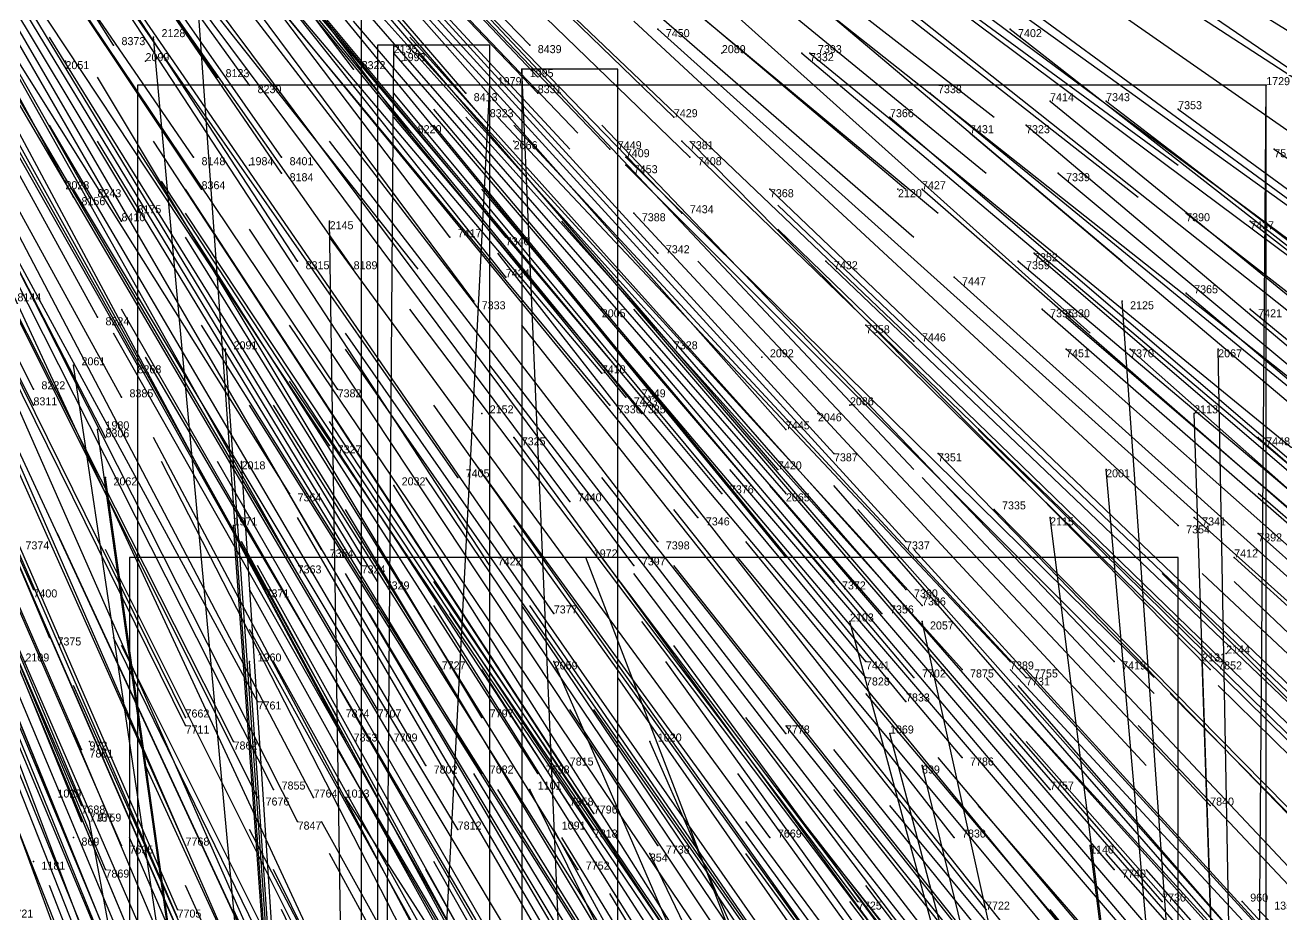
# Model space of a CAD drawing. Extents: x -0.5 to 0.59, y -0.5 to 0.59.
# Drawn here: x 0.103 to 0.26, y -0.2787 to -0.1675 of the extents above; entities that cross this region are included whole.
import ezdxf

# ---------------------------------------------------------------- set-up
doc = ezdxf.new("R2010")
doc.units = 0
for name, color, linetype in [('Clients', 3, 'CONTINUOUS'), ('Facilities', 3, 'CONTINUOUS'), ('Facilities_lines', 3, 'CONTINUOUS'), ('Min_max_boxes', 1, 'CONTINUOUS'), ('Normals', 1, 'CONTINUOUS'), ('Source_points', 5, 'CONTINUOUS'), ('Text', 3, 'CONTINUOUS')]:
    doc.layers.add(name, color=color, linetype=linetype)

msp = doc.modelspace()

# ---------------------------------------------------------------- linework, layer by layer
at = {"layer": 'Clients', "color": 5}
for p in [(0.119, -0.169, -1.25), (0.149, -0.17, -1.25), (0.165, -0.173, -1.25), (0.161, -0.175, -1.25), (0.258, -0.175, -1.25), (0.141, -0.192, -1.25), (0.24, -0.202, -1.25), (0.128, -0.208, -1.25), (0.252, -0.208, -1.25), (0.109, -0.21, -1.25), (0.249, -0.216, -1.25), (0.112, -0.218, -1.25), (0.13, -0.222, -1.25), (0.113, -0.224, -1.25), (0.238, -0.223, -1.25), (0.231, -0.229, -1.25), (0.129, -0.23, -1.25), (0.173, -0.234, -1.25), (0.206, -0.242, -1.25), (0.215, -0.242, -1.25), (0.131, -0.247, -1.25), (0.169, -0.247, -1.25), (0.25, -0.247, -1.25), (0.181, -0.257, -1.25), (0.211, -0.256, -1.25), (0.215, -0.26, -1.25), (0.166, -0.263, -1.25), (0.143, -0.264, -1.25), (0.111, -0.267, -1.25), (0.169, -0.268, -1.25), (0.236, -0.27, -1.25), (0.181, -0.271, -1.25), (0.258, -0.277, -1.25)]:
    msp.add_point(p, dxfattribs=at)
at = {"layer": 'Facilities', "color": 3}
for p in [(0.182, -0.168, -0.62), (0.226, -0.168, -0.705), (0.114, -0.17, -0.512), (0.166, -0.17, -0.595), (0.19, -0.171, -1.25), (0.2, -0.171, -0.658), (0.201, -0.171, -0.659), (0.108, -0.172, -1.25), (0.118, -0.172, -1.25), (0.15, -0.172, -1.25), (0.127, -0.174, -0.538), (0.144, -0.173, -0.563), (0.131, -0.175, -0.548), (0.158, -0.176, -0.592), (0.167, -0.176, -0.606), (0.216, -0.176, -0.696), (0.231, -0.177, -0.726), (0.238, -0.177, -0.741), (0.247, -0.178, -0.76), (0.16, -0.179, -0.6), (0.184, -0.179, -0.642), (0.211, -0.179, -0.691), (0.228, -0.18, -0.726), (0.151, -0.181, -0.59), (0.164, -0.182, -1.25), (0.185, -0.182, -0.65), (0.221, -0.181, -0.713), (0.176, -0.183, -0.635), (0.259, -0.183, -0.793), (0.124, -0.184, -0.555), (0.131, -0.185, -1.25), (0.135, -0.184, -0.571), (0.178, -0.184, -0.639), (0.178, -0.185, -0.642), (0.186, -0.184, -0.656), (0.135, -0.186, -0.576), (0.232, -0.186, -0.744), (0.108, -0.187, -1.25), (0.125, -0.188, -0.563), (0.196, -0.188, -0.679), (0.212, -0.188, -1.25), (0.215, -0.188, -0.714), (0.109, -0.189, -0.546), (0.111, -0.189, -0.547), (0.117, -0.191, -0.559), (0.179, -0.191, -0.655), (0.185, -0.191, -0.664), (0.248, -0.191, -0.782), (0.115, -0.192, -0.558), (0.256, -0.192, -0.8), (0.156, -0.194, -0.623), (0.163, -0.194, -0.633), (0.182, -0.196, -0.669), (0.229, -0.196, -0.753), (0.137, -0.197, -0.601), (0.203, -0.197, -0.708), (0.227, -0.197, -0.752), (0.144, -0.198, -0.611), (0.163, -0.199, -0.642), (0.219, -0.199, -0.74), (0.159, -0.202, -0.643), (0.248, -0.201, -0.798), (0.112, -0.204, -0.582), (0.175, -0.203, -1.25), (0.23, -0.203, -0.768), (0.233, -0.204, -0.773), (0.256, -0.203, -0.818), (0.208, -0.205, -0.73), (0.184, -0.207, -0.693), (0.214, -0.207, -0.744), (0.233, -0.208, -0.781), (0.241, -0.208, -0.796), (0.117, -0.21, -0.601), (0.195, -0.209, -1.25), (0.175, -0.211, -0.684), (0.104, -0.213, -0.593), (0.142, -0.213, -0.641), (0.104, -0.215, -0.597), (0.115, -0.214, -0.607), (0.176, -0.215, -0.696), (0.178, -0.214, -0.696), (0.18, -0.214, -0.699), (0.206, -0.215, -1.25), (0.16, -0.216, -1.25), (0.18, -0.216, -0.702), (0.202, -0.216, -1.25), (0.198, -0.218, -0.735), (0.113, -0.219, -0.615), (0.164, -0.219, -0.684), (0.257, -0.219, -0.844), (0.141, -0.22, -0.654), (0.204, -0.221, -0.751), (0.217, -0.221, -0.774), (0.157, -0.224, -0.684), (0.197, -0.223, -0.743), (0.136, -0.226, -0.66), (0.149, -0.225, -1.25), (0.19, -0.226, -0.738), (0.198, -0.226, -1.25), (0.171, -0.227, -0.711), (0.187, -0.229, -0.739), (0.224, -0.228, -0.799), (0.249, -0.229, -0.847), (0.247, -0.23, -0.844), (0.182, -0.232, -0.738), (0.213, -0.232, -0.787), (0.257, -0.231, -0.863), (0.14, -0.233, -0.68), (0.145, -0.235, -0.691), (0.161, -0.235, -0.712), (0.179, -0.235, -0.738), (0.254, -0.234, -0.862), (0.137, -0.236, -0.682), (0.147, -0.237, -0.698), (0.204, -0.237, -0.783), (0.104, -0.238, -0.65), (0.133, -0.238, -0.682), (0.213, -0.238, -0.799), (0.215, -0.24, -0.805), (0.169, -0.241, -0.735), (0.21, -0.241, -0.799), (0.106, -0.244, -0.666), (0.253, -0.246, -1.25), (0.103, -0.247, -1.25), (0.155, -0.248, -0.731), (0.208, -0.247, -0.807), (0.22, -0.248, -0.83), (0.226, -0.247, -0.837), (0.228, -0.248, -0.843), (0.239, -0.247, -0.86), (0.251, -0.248, -0.883), (0.208, -0.249, -0.812), (0.214, -0.249, -0.821), (0.228, -0.249, -0.844), (0.132, -0.252, -0.712), (0.213, -0.252, -0.824), (0.123, -0.254, -0.705), (0.142, -0.254, -0.727), (0.147, -0.253, -0.732), (0.16, -0.254, -0.75), (0.123, -0.255, -0.708), (0.111, -0.257, -1.25), (0.129, -0.257, -0.719), (0.143, -0.257, -0.735), (0.149, -0.257, -0.742), (0.198, -0.256, -0.808), (0.11, -0.258, -0.702), (0.22, -0.259, -0.85), (0.153, -0.26, -0.755), (0.17, -0.26, -0.776), (0.16, -0.261, -0.765), (0.167, -0.261, -0.774), (0.134, -0.263, -0.737), (0.231, -0.263, -0.874), (0.106, -0.264, -1.25), (0.11, -0.265, -0.717), (0.132, -0.264, -0.739), (0.139, -0.264, -0.745), (0.171, -0.265, -0.787), (0.251, -0.265, -0.911), (0.174, -0.266, -0.794), (0.11, -0.267, -0.722), (0.111, -0.267, -0.722), (0.137, -0.267, -0.75), (0.157, -0.268, -0.775), (0.174, -0.268, -0.799), (0.109, -0.269, -1.25), (0.115, -0.27, -0.734), (0.123, -0.27, -0.741), (0.182, -0.27, -0.815), (0.196, -0.269, -0.832), (0.219, -0.269, -0.867), (0.104, -0.272, -1.25), (0.113, -0.273, -0.739), (0.172, -0.273, -0.806), (0.239, -0.273, -0.908), (0.207, -0.277, -0.865), (0.245, -0.277, -0.923), (0.255, -0.277, -0.942), (0.122, -0.278, -0.759), (0.223, -0.278, -0.889)]:
    msp.add_point(p, dxfattribs=at)
at = {"layer": 'Facilities_lines', "color": 3}
for p, q in [((0.145, -0.452, -1.25), (0.122, -0.129, -1.25)), ((0.145, -0.452, -1.25), (0.145, -0.146, -1.25)), ((0.145, -0.452, -1.25), (0.119, -0.169, -1.25)), ((0.147, -0.449, -1.25), (0.149, -0.17, -1.25)), ((0.177, -0.452, -1.25), (0.165, -0.173, -1.25)), ((0.147, -0.449, -1.25), (0.161, -0.175, -1.25)), ((0.256, -0.427, -1.25), (0.258, -0.175, -1.25)), ((0.145, -0.452, -1.25), (0.141, -0.192, -1.25)), ((0.256, -0.427, -1.25), (0.24, -0.202, -1.25)), ((0.145, -0.452, -1.25), (0.128, -0.208, -1.25)), ((0.256, -0.427, -1.25), (0.252, -0.208, -1.25)), ((0.145, -0.452, -1.25), (0.109, -0.21, -1.25)), ((0.256, -0.427, -1.25), (0.249, -0.216, -1.25)), ((0.145, -0.452, -1.25), (0.112, -0.218, -1.25)), ((0.145, -0.452, -1.25), (0.13, -0.222, -1.25)), ((0.145, -0.452, -1.25), (0.113, -0.224, -1.25)), ((0.256, -0.427, -1.25), (0.238, -0.223, -1.25)), ((0.256, -0.427, -1.25), (0.231, -0.229, -1.25)), ((0.145, -0.452, -1.25), (0.129, -0.23, -1.25)), ((0.247, -0.426, -1.25), (0.173, -0.234, -1.25)), ((0.256, -0.427, -1.25), (0.206, -0.242, -1.25)), ((0.256, -0.427, -1.25), (0.215, -0.242, -1.25)), ((0.145, -0.452, -1.25), (0.131, -0.247, -1.25)), ((0.247, -0.426, -1.25), (0.169, -0.247, -1.25)), ((0.256, -0.427, -1.25), (0.25, -0.247, -1.25)), ((0.256, -0.427, -1.25), (0.181, -0.257, -1.25)), ((0.256, -0.427, -1.25), (0.211, -0.256, -1.25)), ((0.256, -0.427, -1.25), (0.215, -0.26, -1.25)), ((0.247, -0.426, -1.25), (0.166, -0.263, -1.25)), ((0.247, -0.426, -1.25), (0.143, -0.264, -1.25)), ((0.145, -0.452, -1.25), (0.111, -0.267, -1.25)), ((0.256, -0.427, -1.25), (0.169, -0.268, -1.25)), ((0.256, -0.427, -1.25), (0.236, -0.27, -1.25)), ((0.256, -0.427, -1.25), (0.181, -0.271, -1.25)), ((0.256, -0.427, -1.25), (0.258, -0.277, -1.25))]:
    msp.add_line(p, q, dxfattribs=at)
at = {"layer": 'Min_max_boxes', "color": 1}
for p, q in [((0.145, -0.452, -1.25), (0.145, -0.129, -1.25)), ((0.145, -0.452, -1.083), (0.145, -0.129, -1.083)), ((0.161, -0.17, -1.25), (0.147, -0.17, -1.25)), ((0.147, -0.17, -1.25), (0.147, -0.449, -1.25)), ((0.161, -0.17, -1.25), (0.147, -0.17, -1.25)), ((0.147, -0.17, -1.25), (0.147, -0.449, -1.25)), ((0.147, -0.17, -1.25), (0.147, -0.17, -1.25)), ((0.161, -0.449, -1.25), (0.161, -0.17, -1.25)), ((0.161, -0.449, -1.25), (0.161, -0.17, -1.25)), ((0.161, -0.17, -1.25), (0.161, -0.17, -1.25)), ((0.177, -0.173, -1.25), (0.165, -0.173, -1.25)), ((0.165, -0.173, -1.25), (0.165, -0.452, -1.25)), ((0.177, -0.173, -1.25), (0.165, -0.173, -1.25)), ((0.165, -0.173, -1.25), (0.165, -0.452, -1.25)), ((0.165, -0.173, -1.25), (0.165, -0.173, -1.25)), ((0.177, -0.452, -1.25), (0.177, -0.173, -1.25)), ((0.177, -0.452, -1.25), (0.177, -0.173, -1.25)), ((0.177, -0.173, -1.25), (0.177, -0.173, -1.25)), ((0.258, -0.175, -1.25), (0.117, -0.175, -1.25)), ((0.117, -0.175, -1.25), (0.117, -0.431, -1.25)), ((0.258, -0.175, -1.146), (0.117, -0.175, -1.146)), ((0.117, -0.175, -1.146), (0.117, -0.431, -1.146)), ((0.117, -0.175, -1.25), (0.117, -0.175, -1.146)), ((0.258, -0.431, -1.25), (0.258, -0.175, -1.25)), ((0.258, -0.431, -1.146), (0.258, -0.175, -1.146)), ((0.258, -0.175, -1.25), (0.258, -0.175, -1.146)), ((0.247, -0.234, -1.25), (0.116, -0.234, -1.25)), ((0.116, -0.234, -1.25), (0.116, -0.426, -1.25)), ((0.247, -0.234, -1.25), (0.116, -0.234, -1.25)), ((0.116, -0.234, -1.25), (0.116, -0.426, -1.25)), ((0.116, -0.234, -1.25), (0.116, -0.234, -1.25)), ((0.247, -0.426, -1.25), (0.247, -0.234, -1.25)), ((0.247, -0.426, -1.25), (0.247, -0.234, -1.25)), ((0.247, -0.234, -1.25), (0.247, -0.234, -1.25))]:
    msp.add_line(p, q, dxfattribs=at)
at = {"layer": 'Normals', "color": 1}
for p, q in [((0.114, -0.17, -0.512), (0.065, -0.092, -0.551)), ((0.127, -0.174, -0.538), (0.073, -0.098, -0.576)), ((0.131, -0.175, -0.548), (0.077, -0.1, -0.585)), ((0.144, -0.173, -0.563), (0.088, -0.099, -0.599)), ((0.166, -0.17, -0.595), (0.102, -0.104, -0.633)), ((0.158, -0.176, -0.592), (0.098, -0.106, -0.63)), ((0.103, -0.106, -0.371), (0.167, -0.174, -0.334)), ((0.109, -0.189, -0.546), (0.065, -0.108, -0.584)), ((0.111, -0.189, -0.547), (0.065, -0.108, -0.585)), ((0.124, -0.184, -0.555), (0.072, -0.108, -0.593)), ((0.135, -0.184, -0.571), (0.082, -0.108, -0.608)), ((0.151, -0.181, -0.59), (0.095, -0.107, -0.627)), ((0.16, -0.179, -0.6), (0.1, -0.109, -0.638)), ((0.167, -0.176, -0.606), (0.103, -0.109, -0.644)), ((0.115, -0.192, -0.558), (0.068, -0.111, -0.596)), ((0.117, -0.191, -0.559), (0.069, -0.111, -0.596)), ((0.125, -0.188, -0.563), (0.073, -0.11, -0.6)), ((0.135, -0.186, -0.576), (0.083, -0.11, -0.613)), ((0.108, -0.114, -0.392), (0.172, -0.181, -0.354)), ((0.184, -0.179, -0.642), (0.117, -0.114, -0.678)), ((0.108, -0.115, -0.395), (0.171, -0.183, -0.357)), ((0.176, -0.183, -0.635), (0.112, -0.116, -0.673)), ((0.137, -0.197, -0.601), (0.086, -0.119, -0.637)), ((0.156, -0.194, -0.623), (0.1, -0.12, -0.66)), ((0.186, -0.184, -0.656), (0.12, -0.12, -0.693)), ((0.112, -0.204, -0.582), (0.067, -0.122, -0.618)), ((0.144, -0.198, -0.611), (0.09, -0.121, -0.647)), ((0.151, -0.122, -0.485), (0.224, -0.179, -0.448)), ((0.163, -0.194, -0.633), (0.104, -0.123, -0.671)), ((0.185, -0.191, -0.664), (0.12, -0.124, -0.701)), ((0.095, -0.126, -0.393), (0.152, -0.198, -0.355)), ((0.163, -0.199, -0.642), (0.105, -0.126, -0.68)), ((0.182, -0.196, -0.669), (0.119, -0.127, -0.705)), ((0.151, -0.127, -0.494), (0.223, -0.186, -0.457)), ((0.159, -0.202, -0.643), (0.104, -0.128, -0.682)), ((0.142, -0.128, -0.479), (0.213, -0.188, -0.442)), ((0.104, -0.213, -0.593), (0.062, -0.13, -0.629)), ((0.117, -0.21, -0.601), (0.071, -0.129, -0.638)), ((0.172, -0.13, -0.538), (0.247, -0.185, -0.501)), ((0.168, -0.131, -0.533), (0.242, -0.189, -0.497)), ((0.104, -0.215, -0.597), (0.062, -0.132, -0.633)), ((0.115, -0.214, -0.607), (0.07, -0.132, -0.643)), ((0.144, -0.133, -0.491), (0.214, -0.194, -0.453)), ((0.146, -0.132, -0.492), (0.217, -0.191, -0.454)), ((0.113, -0.219, -0.615), (0.07, -0.136, -0.651)), ((0.142, -0.213, -0.641), (0.091, -0.137, -0.679)), ((0.184, -0.207, -0.693), (0.122, -0.138, -0.73)), ((0.169, -0.137, -0.543), (0.24, -0.197, -0.507)), ((0.175, -0.211, -0.684), (0.115, -0.14, -0.721)), ((0.178, -0.214, -0.696), (0.119, -0.142, -0.733)), ((0.141, -0.22, -0.654), (0.09, -0.143, -0.692)), ((0.176, -0.215, -0.696), (0.117, -0.144, -0.733)), ((0.18, -0.214, -0.699), (0.12, -0.143, -0.736)), ((0.18, -0.216, -0.702), (0.121, -0.144, -0.739)), ((0.214, -0.207, -0.744), (0.147, -0.143, -0.782)), ((0.167, -0.144, -0.551), (0.236, -0.206, -0.514)), ((0.192, -0.145, -0.602), (0.267, -0.201, -0.565)), ((0.211, -0.146, -0.642), (0.287, -0.199, -0.604)), ((0.19, -0.147, -0.602), (0.263, -0.205, -0.563)), ((0.223, -0.147, -0.667), (0.299, -0.199, -0.628)), ((0.136, -0.226, -0.66), (0.087, -0.148, -0.698)), ((0.157, -0.224, -0.684), (0.104, -0.148, -0.722)), ((0.198, -0.218, -0.735), (0.136, -0.148, -0.772)), ((0.171, -0.227, -0.711), (0.115, -0.152, -0.747)), ((0.197, -0.223, -0.743), (0.136, -0.152, -0.78)), ((0.204, -0.221, -0.751), (0.141, -0.152, -0.788)), ((0.233, -0.151, -0.695), (0.312, -0.2, -0.657)), ((0.104, -0.238, -0.65), (0.066, -0.153, -0.687)), ((0.229, -0.153, -0.688), (0.306, -0.203, -0.649)), ((0.14, -0.233, -0.68), (0.094, -0.154, -0.72)), ((0.19, -0.226, -0.738), (0.13, -0.154, -0.774)), ((0.15, -0.155, -0.541), (0.214, -0.223, -0.504)), ((0.212, -0.155, -0.657), (0.287, -0.209, -0.618)), ((0.137, -0.236, -0.682), (0.092, -0.156, -0.721)), ((0.145, -0.235, -0.691), (0.097, -0.156, -0.729)), ((0.137, -0.156, -0.518), (0.198, -0.226, -0.482)), ((0.133, -0.238, -0.682), (0.088, -0.158, -0.72)), ((0.147, -0.237, -0.698), (0.099, -0.158, -0.736)), ((0.161, -0.235, -0.712), (0.11, -0.157, -0.748)), ((0.182, -0.232, -0.738), (0.125, -0.158, -0.774)), ((0.187, -0.229, -0.739), (0.128, -0.157, -0.775)), ((0.192, -0.157, -0.62), (0.264, -0.214, -0.582)), ((0.106, -0.244, -0.666), (0.07, -0.159, -0.704)), ((0.179, -0.235, -0.738), (0.123, -0.16, -0.775)), ((0.216, -0.161, -0.673), (0.29, -0.216, -0.635)), ((0.139, -0.162, -0.533), (0.198, -0.234, -0.496)), ((0.213, -0.232, -0.787), (0.15, -0.163, -0.825)), ((0.225, -0.163, -0.696), (0.3, -0.218, -0.658)), ((0.169, -0.241, -0.735), (0.116, -0.164, -0.772)), ((0.204, -0.237, -0.783), (0.144, -0.167, -0.82)), ((0.247, -0.23, -0.844), (0.179, -0.167, -0.882)), ((0.155, -0.248, -0.731), (0.106, -0.169, -0.768)), ((0.119, -0.169, -1.25), (0.119, -0.169, -1.15)), ((0.213, -0.238, -0.799), (0.151, -0.169, -0.837)), ((0.182, -0.168, -0.62), (0.251, -0.23, -0.582)), ((0.226, -0.168, -0.705), (0.299, -0.225, -0.667)), ((0.123, -0.254, -0.705), (0.082, -0.171, -0.743)), ((0.132, -0.252, -0.712), (0.088, -0.171, -0.749)), ((0.149, -0.17, -1.25), (0.149, -0.17, -1.15)), ((0.21, -0.241, -0.799), (0.149, -0.171, -0.836)), ((0.215, -0.24, -0.805), (0.152, -0.171, -0.842)), ((0.19, -0.171, -1.25), (0.19, -0.171, -1.15)), ((0.2, -0.171, -0.658), (0.271, -0.231, -0.621)), ((0.201, -0.171, -0.659), (0.273, -0.23, -0.622)), ((0.123, -0.255, -0.708), (0.082, -0.172, -0.746)), ((0.108, -0.172, -1.25), (0.108, -0.172, -1.15)), ((0.118, -0.172, -1.25), (0.118, -0.172, -1.15)), ((0.15, -0.172, -1.25), (0.15, -0.172, -1.15)), ((0.11, -0.258, -0.702), (0.073, -0.173, -0.74)), ((0.129, -0.257, -0.719), (0.087, -0.174, -0.757)), ((0.142, -0.254, -0.727), (0.097, -0.173, -0.764)), ((0.147, -0.253, -0.732), (0.1, -0.173, -0.768)), ((0.16, -0.254, -0.75), (0.112, -0.174, -0.788)), ((0.165, -0.173, -1.25), (0.165, -0.173, -1.15)), ((0.143, -0.257, -0.735), (0.099, -0.175, -0.772)), ((0.161, -0.175, -1.25), (0.161, -0.175, -1.15)), ((0.258, -0.175, -1.25), (0.258, -0.175, -1.15)), ((0.149, -0.257, -0.742), (0.102, -0.177, -0.78)), ((0.208, -0.247, -0.807), (0.149, -0.176, -0.845)), ((0.216, -0.176, -0.696), (0.288, -0.235, -0.659)), ((0.231, -0.177, -0.726), (0.302, -0.235, -0.689)), ((0.238, -0.177, -0.741), (0.311, -0.233, -0.704)), ((0.214, -0.249, -0.821), (0.154, -0.178, -0.858)), ((0.247, -0.178, -0.76), (0.322, -0.233, -0.723)), ((0.11, -0.265, -0.717), (0.073, -0.18, -0.755)), ((0.134, -0.263, -0.737), (0.092, -0.18, -0.774)), ((0.153, -0.26, -0.755), (0.106, -0.18, -0.792)), ((0.208, -0.249, -0.812), (0.149, -0.179, -0.85)), ((0.213, -0.252, -0.824), (0.154, -0.18, -0.861)), ((0.22, -0.248, -0.83), (0.158, -0.179, -0.867)), ((0.226, -0.247, -0.837), (0.162, -0.179, -0.873)), ((0.228, -0.249, -0.844), (0.164, -0.18, -0.88)), ((0.239, -0.247, -0.86), (0.175, -0.18, -0.897)), ((0.211, -0.179, -0.691), (0.281, -0.239, -0.654)), ((0.228, -0.18, -0.726), (0.299, -0.24, -0.688)), ((0.11, -0.267, -0.722), (0.075, -0.181, -0.76)), ((0.111, -0.267, -0.722), (0.075, -0.181, -0.76)), ((0.132, -0.264, -0.739), (0.091, -0.182, -0.776)), ((0.139, -0.264, -0.745), (0.096, -0.182, -0.782)), ((0.16, -0.261, -0.765), (0.112, -0.182, -0.802)), ((0.17, -0.26, -0.776), (0.119, -0.182, -0.813)), ((0.198, -0.256, -0.808), (0.141, -0.182, -0.846)), ((0.164, -0.182, -1.25), (0.164, -0.182, -1.15)), ((0.185, -0.182, -0.65), (0.252, -0.247, -0.613)), ((0.251, -0.248, -0.883), (0.186, -0.182, -0.92)), ((0.221, -0.181, -0.713), (0.292, -0.241, -0.676)), ((0.167, -0.261, -0.774), (0.117, -0.183, -0.811)), ((0.259, -0.183, -0.793), (0.335, -0.236, -0.755)), ((0.115, -0.27, -0.734), (0.078, -0.185, -0.771)), ((0.123, -0.27, -0.741), (0.085, -0.185, -0.778)), ((0.137, -0.267, -0.75), (0.095, -0.184, -0.787)), ((0.131, -0.185, -1.25), (0.131, -0.185, -1.15)), ((0.178, -0.184, -0.639), (0.244, -0.249, -0.603)), ((0.178, -0.185, -0.642), (0.244, -0.251, -0.606)), ((0.232, -0.186, -0.744), (0.304, -0.246, -0.707)), ((0.113, -0.273, -0.739), (0.077, -0.187, -0.776)), ((0.108, -0.187, -1.25), (0.108, -0.187, -1.15)), ((0.157, -0.268, -0.775), (0.109, -0.188, -0.812)), ((0.171, -0.265, -0.787), (0.12, -0.187, -0.824)), ((0.174, -0.266, -0.794), (0.123, -0.188, -0.83)), ((0.22, -0.259, -0.85), (0.16, -0.188, -0.887)), ((0.196, -0.188, -0.679), (0.263, -0.252, -0.642)), ((0.212, -0.188, -1.25), (0.212, -0.188, -1.15)), ((0.215, -0.188, -0.714), (0.285, -0.249, -0.677)), ((0.174, -0.268, -0.799), (0.123, -0.191, -0.837)), ((0.179, -0.191, -0.655), (0.243, -0.26, -0.619)), ((0.264, -0.254, -0.916), (0.197, -0.19, -0.953)), ((0.248, -0.191, -0.782), (0.321, -0.248, -0.745)), ((0.122, -0.278, -0.759), (0.085, -0.193, -0.796)), ((0.182, -0.27, -0.815), (0.131, -0.193, -0.852)), ((0.141, -0.192, -1.25), (0.141, -0.192, -1.15)), ((0.231, -0.263, -0.874), (0.17, -0.192, -0.911)), ((0.264, -0.258, -0.923), (0.197, -0.193, -0.96)), ((0.256, -0.192, -0.8), (0.329, -0.249, -0.762)), ((0.122, -0.279, -0.762), (0.085, -0.194, -0.799)), ((0.172, -0.273, -0.806), (0.123, -0.194, -0.844)), ((0.196, -0.269, -0.832), (0.141, -0.194, -0.869)), ((0.112, -0.281, -0.756), (0.076, -0.195, -0.793)), ((0.219, -0.269, -0.867), (0.162, -0.196, -0.904)), ((0.229, -0.196, -0.753), (0.299, -0.256, -0.716)), ((0.108, -0.283, -0.758), (0.074, -0.197, -0.795)), ((0.251, -0.265, -0.911), (0.187, -0.197, -0.949)), ((0.203, -0.197, -0.708), (0.27, -0.261, -0.671)), ((0.227, -0.197, -0.752), (0.298, -0.257, -0.715)), ((0.112, -0.285, -0.765), (0.077, -0.199, -0.802)), ((0.139, -0.282, -0.786), (0.1, -0.198, -0.823)), ((0.219, -0.199, -0.74), (0.288, -0.261, -0.702)), ((0.24, -0.202, -1.25), (0.24, -0.202, -1.15)), ((0.248, -0.201, -0.798), (0.319, -0.261, -0.761)), ((0.161, -0.283, -0.814), (0.115, -0.203, -0.852)), ((0.207, -0.277, -0.865), (0.151, -0.203, -0.901)), ((0.175, -0.203, -1.25), (0.175, -0.203, -1.15)), ((0.239, -0.273, -0.908), (0.179, -0.203, -0.945)), ((0.23, -0.203, -0.768), (0.3, -0.264, -0.731)), ((0.233, -0.204, -0.773), (0.303, -0.264, -0.736)), ((0.256, -0.203, -0.818), (0.328, -0.262, -0.78)), ((0.174, -0.283, -0.83), (0.125, -0.205, -0.868)), ((0.188, -0.282, -0.847), (0.136, -0.205, -0.885)), ((0.223, -0.278, -0.889), (0.165, -0.205, -0.926)), ((0.208, -0.205, -0.73), (0.274, -0.27, -0.692)), ((0.127, -0.292, -0.797), (0.09, -0.207, -0.833)), ((0.135, -0.29, -0.801), (0.098, -0.206, -0.838)), ((0.16, -0.287, -0.821), (0.114, -0.206, -0.859)), ((0.196, -0.282, -0.859), (0.143, -0.206, -0.897)), ((0.245, -0.277, -0.923), (0.184, -0.207, -0.961)), ((0.112, -0.295, -0.789), (0.08, -0.208, -0.826)), ((0.133, -0.293, -0.805), (0.096, -0.208, -0.842)), ((0.128, -0.208, -1.25), (0.128, -0.208, -1.15)), ((0.196, -0.284, -0.862), (0.143, -0.208, -0.9)), ((0.233, -0.208, -0.781), (0.303, -0.27, -0.744)), ((0.241, -0.208, -0.796), (0.311, -0.27, -0.76)), ((0.252, -0.208, -1.25), (0.252, -0.208, -1.15)), ((0.109, -0.21, -1.25), (0.109, -0.21, -1.15)), ((0.165, -0.289, -0.831), (0.118, -0.209, -0.869)), ((0.218, -0.284, -0.895), (0.161, -0.21, -0.931)), ((0.241, -0.28, -0.924), (0.181, -0.209, -0.961)), ((0.195, -0.209, -1.25), (0.195, -0.209, -1.15)), ((0.188, -0.289, -0.862), (0.136, -0.212, -0.9)), ((0.124, -0.3, -0.811), (0.088, -0.214, -0.848)), ((0.18, -0.293, -0.86), (0.131, -0.215, -0.897)), ((0.183, -0.293, -0.864), (0.134, -0.215, -0.902)), ((0.183, -0.293, -0.865), (0.134, -0.215, -0.903)), ((0.208, -0.291, -0.894), (0.154, -0.215, -0.932)), ((0.206, -0.215, -1.25), (0.206, -0.215, -1.15)), ((0.139, -0.3, -0.827), (0.1, -0.216, -0.864)), ((0.16, -0.216, -1.25), (0.16, -0.216, -1.15)), ((0.202, -0.216, -1.25), (0.202, -0.216, -1.15)), ((0.249, -0.216, -1.25), (0.249, -0.216, -1.15)), ((0.119, -0.304, -0.817), (0.086, -0.217, -0.853)), ((0.122, -0.303, -0.816), (0.087, -0.217, -0.853)), ((0.112, -0.218, -1.25), (0.112, -0.218, -1.15)), ((0.192, -0.294, -0.879), (0.141, -0.217, -0.917)), ((0.288, -0.283, -1.01), (0.222, -0.218, -1.048)), ((0.162, -0.3, -0.854), (0.119, -0.219, -0.891)), ((0.164, -0.219, -0.684), (0.219, -0.294, -0.647)), ((0.257, -0.219, -0.844), (0.327, -0.28, -0.807)), ((0.18, -0.301, -0.876), (0.133, -0.221, -0.914)), ((0.217, -0.221, -0.774), (0.282, -0.288, -0.737)), ((0.162, -0.304, -0.862), (0.12, -0.222, -0.9)), ((0.173, -0.302, -0.871), (0.127, -0.222, -0.908)), ((0.13, -0.222, -1.25), (0.13, -0.222, -1.15)), ((0.213, -0.296, -0.913), (0.159, -0.222, -0.951)), ((0.134, -0.308, -0.84), (0.097, -0.223, -0.878)), ((0.113, -0.224, -1.25), (0.113, -0.224, -1.15)), ((0.205, -0.301, -0.911), (0.153, -0.224, -0.948)), ((0.232, -0.296, -0.94), (0.175, -0.224, -0.978)), ((0.251, -0.293, -0.965), (0.191, -0.223, -1.003)), ((0.278, -0.291, -1.008), (0.215, -0.224, -1.045)), ((0.238, -0.223, -1.25), (0.238, -0.223, -1.15)), ((0.149, -0.225, -1.25), (0.149, -0.225, -1.15)), ((0.199, -0.304, -0.907), (0.149, -0.225, -0.944)), ((0.256, -0.295, -0.977), (0.196, -0.225, -1.014)), ((0.198, -0.226, -1.25), (0.198, -0.226, -1.15)), ((0.265, -0.295, -0.991), (0.204, -0.225, -1.029)), ((0.327, -0.287, -1.087), (0.257, -0.226, -1.125)), ((0.172, -0.31, -0.886), (0.128, -0.229, -0.924)), ((0.184, -0.31, -0.9), (0.137, -0.229, -0.937)), ((0.191, -0.308, -0.905), (0.143, -0.228, -0.942)), ((0.242, -0.301, -0.965), (0.184, -0.228, -1.002)), ((0.269, -0.298, -1.003), (0.207, -0.228, -1.04)), ((0.224, -0.228, -0.799), (0.289, -0.294, -0.762)), ((0.231, -0.229, -1.25), (0.231, -0.229, -1.15)), ((0.249, -0.229, -0.847), (0.318, -0.291, -0.809)), ((0.129, -0.23, -1.25), (0.129, -0.23, -1.15)), ((0.218, -0.305, -0.937), (0.164, -0.23, -0.975)), ((0.124, -0.318, -0.854), (0.09, -0.232, -0.891)), ((0.146, -0.315, -0.867), (0.107, -0.231, -0.905)), ((0.174, -0.313, -0.895), (0.13, -0.232, -0.933)), ((0.252, -0.304, -0.986), (0.193, -0.232, -1.024)), ((0.257, -0.231, -0.863), (0.326, -0.293, -0.825)), ((0.154, -0.315, -0.877), (0.113, -0.233, -0.915)), ((0.277, -0.302, -1.024), (0.214, -0.233, -1.061)), ((0.177, -0.316, -0.906), (0.132, -0.235, -0.943)), ((0.173, -0.234, -1.25), (0.173, -0.234, -1.15)), ((0.231, -0.308, -0.962), (0.175, -0.234, -0.999)), ((0.242, -0.308, -0.979), (0.184, -0.235, -1.016)), ((0.251, -0.305, -0.989), (0.192, -0.234, -1.026)), ((0.254, -0.234, -0.862), (0.322, -0.296, -0.824)), ((0.19, -0.316, -0.922), (0.143, -0.236, -0.96)), ((0.206, -0.314, -0.938), (0.154, -0.237, -0.976)), ((0.235, -0.31, -0.973), (0.179, -0.236, -1.01)), ((0.311, -0.302, -1.083), (0.245, -0.236, -1.12)), ((0.318, -0.3, -1.092), (0.25, -0.236, -1.129)), ((0.321, -0.301, -1.1), (0.254, -0.237, -1.137)), ((0.176, -0.319, -0.911), (0.131, -0.238, -0.948)), ((0.203, -0.318, -0.944), (0.154, -0.24, -0.981)), ((0.217, -0.317, -0.96), (0.165, -0.24, -0.997)), ((0.219, -0.317, -0.962), (0.166, -0.24, -0.999)), ((0.194, -0.321, -0.937), (0.146, -0.241, -0.975)), ((0.208, -0.317, -0.949), (0.156, -0.241, -0.986)), ((0.176, -0.324, -0.922), (0.131, -0.243, -0.959)), ((0.236, -0.316, -0.987), (0.18, -0.242, -1.023)), ((0.206, -0.242, -1.25), (0.206, -0.242, -1.15)), ((0.215, -0.242, -1.25), (0.215, -0.242, -1.15)), ((0.155, -0.328, -0.906), (0.114, -0.244, -0.943)), ((0.134, -0.331, -0.891), (0.098, -0.245, -0.929)), ((0.136, -0.332, -0.896), (0.1, -0.246, -0.934)), ((0.139, -0.33, -0.895), (0.102, -0.245, -0.933)), ((0.157, -0.329, -0.911), (0.115, -0.245, -0.947)), ((0.239, -0.32, -0.998), (0.184, -0.245, -1.035)), ((0.253, -0.246, -1.25), (0.253, -0.246, -1.15)), ((0.103, -0.247, -1.25), (0.103, -0.247, -1.15)), ((0.131, -0.247, -1.25), (0.131, -0.247, -1.15)), ((0.179, -0.328, -0.934), (0.134, -0.247, -0.971)), ((0.211, -0.327, -0.971), (0.16, -0.248, -1.008)), ((0.169, -0.247, -1.25), (0.169, -0.247, -1.15)), ((0.237, -0.322, -1), (0.183, -0.247, -1.037)), ((0.289, -0.316, -1.07), (0.226, -0.248, -1.107)), ((0.228, -0.248, -0.843), (0.291, -0.317, -0.808)), ((0.25, -0.247, -1.25), (0.25, -0.247, -1.15)), ((0.135, -0.335, -0.904), (0.1, -0.249, -0.941)), ((0.23, -0.325, -0.996), (0.177, -0.249, -1.033)), ((0.285, -0.318, -1.067), (0.223, -0.249, -1.104)), ((0.286, -0.318, -1.069), (0.223, -0.249, -1.106)), ((0.147, -0.335, -0.914), (0.109, -0.25, -0.951)), ((0.268, -0.322, -1.047), (0.208, -0.251, -1.084)), ((0.288, -0.32, -1.077), (0.227, -0.25, -1.113)), ((0.311, -0.317, -1.111), (0.246, -0.251, -1.147)), ((0.318, -0.315, -1.12), (0.252, -0.25, -1.157)), ((0.223, -0.331, -0.997), (0.171, -0.253, -1.034)), ((0.227, -0.329, -1), (0.174, -0.253, -1.037)), ((0.251, -0.328, -1.031), (0.193, -0.254, -1.068)), ((0.256, -0.327, -1.039), (0.198, -0.255, -1.076)), ((0.306, -0.323, -1.112), (0.242, -0.255, -1.149)), ((0.137, -0.342, -0.92), (0.102, -0.256, -0.957)), ((0.142, -0.343, -0.929), (0.106, -0.257, -0.965)), ((0.145, -0.341, -0.927), (0.109, -0.256, -0.964)), ((0.111, -0.257, -1.25), (0.111, -0.257, -1.15)), ((0.197, -0.337, -0.976), (0.149, -0.257, -1.013)), ((0.181, -0.257, -1.25), (0.181, -0.257, -1.15)), ((0.211, -0.256, -1.25), (0.211, -0.256, -1.15)), ((0.287, -0.326, -1.086), (0.226, -0.256, -1.122)), ((0.29, -0.327, -1.092), (0.228, -0.257, -1.129)), ((0.188, -0.338, -0.968), (0.142, -0.258, -1.005)), ((0.262, -0.33, -1.053), (0.204, -0.258, -1.091)), ((0.277, -0.33, -1.078), (0.217, -0.259, -1.115)), ((0.157, -0.345, -0.947), (0.118, -0.26, -0.984)), ((0.215, -0.26, -1.25), (0.215, -0.26, -1.15)), ((0.207, -0.34, -0.996), (0.159, -0.261, -1.034)), ((0.246, -0.336, -1.042), (0.192, -0.261, -1.079)), ((0.192, -0.343, -0.982), (0.145, -0.263, -1.02)), ((0.211, -0.342, -1.005), (0.162, -0.263, -1.042)), ((0.166, -0.263, -1.25), (0.166, -0.263, -1.15)), ((0.254, -0.336, -1.052), (0.197, -0.263, -1.09)), ((0.262, -0.336, -1.065), (0.204, -0.263, -1.103)), ((0.106, -0.264, -1.25), (0.106, -0.264, -1.15)), ((0.143, -0.264, -1.25), (0.143, -0.264, -1.15)), ((0.27, -0.336, -1.079), (0.211, -0.265, -1.116)), ((0.283, -0.335, -1.096), (0.222, -0.265, -1.133)), ((0.194, -0.346, -0.993), (0.148, -0.266, -1.031)), ((0.111, -0.267, -1.25), (0.111, -0.267, -1.15)), ((0.174, -0.35, -0.977), (0.131, -0.268, -1.015)), ((0.185, -0.348, -0.986), (0.14, -0.267, -1.023)), ((0.169, -0.268, -1.25), (0.169, -0.268, -1.15)), ((0.248, -0.341, -1.054), (0.193, -0.267, -1.092)), ((0.109, -0.269, -1.25), (0.109, -0.269, -1.15)), ((0.153, -0.354, -0.965), (0.116, -0.269, -1.002)), ((0.219, -0.349, -1.029), (0.17, -0.269, -1.066)), ((0.236, -0.27, -1.25), (0.236, -0.27, -1.15)), ((0.185, -0.352, -0.995), (0.141, -0.271, -1.033)), ((0.181, -0.271, -1.25), (0.181, -0.271, -1.15)), ((0.248, -0.346, -1.063), (0.193, -0.271, -1.101)), ((0.299, -0.34, -1.133), (0.238, -0.271, -1.171)), ((0.104, -0.272, -1.25), (0.104, -0.272, -1.15)), ((0.175, -0.356, -0.992), (0.134, -0.273, -1.03)), ((0.199, -0.354, -1.015), (0.153, -0.273, -1.052)), ((0.2, -0.353, -1.014), (0.154, -0.272, -1.051)), ((0.262, -0.345, -1.082), (0.204, -0.272, -1.12)), ((0.304, -0.342, -1.145), (0.243, -0.273, -1.182)), ((0.14, -0.362, -0.969), (0.106, -0.275, -1.007)), ((0.161, -0.359, -0.984), (0.123, -0.275, -1.022)), ((0.225, -0.356, -1.052), (0.176, -0.276, -1.088)), ((0.261, -0.349, -1.091), (0.205, -0.275, -1.128)), ((0.264, -0.349, -1.093), (0.208, -0.275, -1.13)), ((0.262, -0.351, -1.095), (0.206, -0.277, -1.132)), ((0.255, -0.277, -0.942), (0.318, -0.345, -0.904)), ((0.258, -0.277, -1.25), (0.258, -0.277, -1.15)), ((0.168, -0.362, -0.998), (0.129, -0.278, -1.036)), ((0.175, -0.361, -1.004), (0.135, -0.278, -1.042)), ((0.29, -0.349, -1.135), (0.231, -0.278, -1.172)), ((0.326, -0.348, -1.193), (0.257, -0.278, -1.211))]:
    msp.add_line(p, q, dxfattribs=at)
at = {"layer": 'Source_points', "color": 5}
for p in [(0.119, -0.169, -1.25), (0.182, -0.168, -0.62), (0.226, -0.168, -0.705), (0.114, -0.17, -0.512), (0.149, -0.17, -1.25), (0.166, -0.17, -0.595), (0.19, -0.171, -1.25), (0.2, -0.171, -0.658), (0.201, -0.171, -0.659), (0.108, -0.172, -1.25), (0.118, -0.172, -1.25), (0.15, -0.172, -1.25), (0.127, -0.174, -0.538), (0.144, -0.173, -0.563), (0.165, -0.173, -1.25), (0.131, -0.175, -0.548), (0.161, -0.175, -1.25), (0.258, -0.175, -1.25), (0.158, -0.176, -0.592), (0.167, -0.176, -0.606), (0.216, -0.176, -0.696), (0.231, -0.177, -0.726), (0.238, -0.177, -0.741), (0.247, -0.178, -0.76), (0.16, -0.179, -0.6), (0.184, -0.179, -0.642), (0.211, -0.179, -0.691), (0.228, -0.18, -0.726), (0.151, -0.181, -0.59), (0.164, -0.182, -1.25), (0.185, -0.182, -0.65), (0.221, -0.181, -0.713), (0.176, -0.183, -0.635), (0.259, -0.183, -0.793), (0.124, -0.184, -0.555), (0.131, -0.185, -1.25), (0.135, -0.184, -0.571), (0.178, -0.184, -0.639), (0.178, -0.185, -0.642), (0.186, -0.184, -0.656), (0.135, -0.186, -0.576), (0.232, -0.186, -0.744), (0.108, -0.187, -1.25), (0.125, -0.188, -0.563), (0.196, -0.188, -0.679), (0.212, -0.188, -1.25), (0.215, -0.188, -0.714), (0.109, -0.189, -0.546), (0.111, -0.189, -0.547), (0.117, -0.191, -0.559), (0.179, -0.191, -0.655), (0.185, -0.191, -0.664), (0.248, -0.191, -0.782), (0.115, -0.192, -0.558), (0.141, -0.192, -1.25), (0.256, -0.192, -0.8), (0.156, -0.194, -0.623), (0.163, -0.194, -0.633), (0.182, -0.196, -0.669), (0.229, -0.196, -0.753), (0.137, -0.197, -0.601), (0.203, -0.197, -0.708), (0.227, -0.197, -0.752), (0.144, -0.198, -0.611), (0.163, -0.199, -0.642), (0.219, -0.199, -0.74), (0.159, -0.202, -0.643), (0.24, -0.202, -1.25), (0.248, -0.201, -0.798), (0.112, -0.204, -0.582), (0.175, -0.203, -1.25), (0.23, -0.203, -0.768), (0.233, -0.204, -0.773), (0.256, -0.203, -0.818), (0.208, -0.205, -0.73), (0.184, -0.207, -0.693), (0.214, -0.207, -0.744), (0.128, -0.208, -1.25), (0.233, -0.208, -0.781), (0.241, -0.208, -0.796), (0.252, -0.208, -1.25), (0.109, -0.21, -1.25), (0.117, -0.21, -0.601), (0.195, -0.209, -1.25), (0.175, -0.211, -0.684), (0.104, -0.213, -0.593), (0.142, -0.213, -0.641), (0.104, -0.215, -0.597), (0.115, -0.214, -0.607), (0.176, -0.215, -0.696), (0.178, -0.214, -0.696), (0.18, -0.214, -0.699), (0.206, -0.215, -1.25), (0.16, -0.216, -1.25), (0.18, -0.216, -0.702), (0.202, -0.216, -1.25), (0.249, -0.216, -1.25), (0.112, -0.218, -1.25), (0.198, -0.218, -0.735), (0.113, -0.219, -0.615), (0.164, -0.219, -0.684), (0.257, -0.219, -0.844), (0.141, -0.22, -0.654), (0.204, -0.221, -0.751), (0.217, -0.221, -0.774), (0.13, -0.222, -1.25), (0.113, -0.224, -1.25), (0.157, -0.224, -0.684), (0.197, -0.223, -0.743), (0.238, -0.223, -1.25), (0.136, -0.226, -0.66), (0.149, -0.225, -1.25), (0.19, -0.226, -0.738), (0.198, -0.226, -1.25), (0.171, -0.227, -0.711), (0.187, -0.229, -0.739), (0.224, -0.228, -0.799), (0.231, -0.229, -1.25), (0.249, -0.229, -0.847), (0.129, -0.23, -1.25), (0.247, -0.23, -0.844), (0.182, -0.232, -0.738), (0.213, -0.232, -0.787), (0.257, -0.231, -0.863), (0.14, -0.233, -0.68), (0.145, -0.235, -0.691), (0.161, -0.235, -0.712), (0.173, -0.234, -1.25), (0.179, -0.235, -0.738), (0.254, -0.234, -0.862), (0.137, -0.236, -0.682), (0.147, -0.237, -0.698), (0.204, -0.237, -0.783), (0.104, -0.238, -0.65), (0.133, -0.238, -0.682), (0.213, -0.238, -0.799), (0.215, -0.24, -0.805), (0.169, -0.241, -0.735), (0.21, -0.241, -0.799), (0.206, -0.242, -1.25), (0.215, -0.242, -1.25), (0.106, -0.244, -0.666), (0.253, -0.246, -1.25), (0.103, -0.247, -1.25), (0.131, -0.247, -1.25), (0.155, -0.248, -0.731), (0.169, -0.247, -1.25), (0.208, -0.247, -0.807), (0.22, -0.248, -0.83), (0.226, -0.247, -0.837), (0.228, -0.248, -0.843), (0.239, -0.247, -0.86), (0.25, -0.247, -1.25), (0.251, -0.248, -0.883), (0.208, -0.249, -0.812), (0.214, -0.249, -0.821), (0.228, -0.249, -0.844), (0.132, -0.252, -0.712), (0.213, -0.252, -0.824), (0.123, -0.254, -0.705), (0.142, -0.254, -0.727), (0.147, -0.253, -0.732), (0.16, -0.254, -0.75), (0.123, -0.255, -0.708), (0.111, -0.257, -1.25), (0.129, -0.257, -0.719), (0.143, -0.257, -0.735), (0.149, -0.257, -0.742), (0.181, -0.257, -1.25), (0.198, -0.256, -0.808), (0.211, -0.256, -1.25), (0.11, -0.258, -0.702), (0.22, -0.259, -0.85), (0.153, -0.26, -0.755), (0.17, -0.26, -0.776), (0.215, -0.26, -1.25), (0.16, -0.261, -0.765), (0.167, -0.261, -0.774), (0.134, -0.263, -0.737), (0.166, -0.263, -1.25), (0.231, -0.263, -0.874), (0.106, -0.264, -1.25), (0.11, -0.265, -0.717), (0.132, -0.264, -0.739), (0.139, -0.264, -0.745), (0.143, -0.264, -1.25), (0.171, -0.265, -0.787), (0.251, -0.265, -0.911), (0.174, -0.266, -0.794), (0.11, -0.267, -0.722), (0.111, -0.267, -1.25), (0.111, -0.267, -0.722), (0.137, -0.267, -0.75), (0.157, -0.268, -0.775), (0.169, -0.268, -1.25), (0.174, -0.268, -0.799), (0.109, -0.269, -1.25), (0.115, -0.27, -0.734), (0.123, -0.27, -0.741), (0.182, -0.27, -0.815), (0.196, -0.269, -0.832), (0.219, -0.269, -0.867), (0.236, -0.27, -1.25), (0.181, -0.271, -1.25), (0.104, -0.272, -1.25), (0.113, -0.273, -0.739), (0.172, -0.273, -0.806), (0.239, -0.273, -0.908), (0.207, -0.277, -0.865), (0.245, -0.277, -0.923), (0.255, -0.277, -0.942), (0.258, -0.277, -1.25), (0.122, -0.278, -0.759), (0.223, -0.278, -0.889)]:
    msp.add_point(p, dxfattribs=at)

# ---------------------------------------------------------------- texts
at = {"layer": 'Text', "color": 3}
for s, p in [('8373', (0.115, -0.17, -0.512)), ('2128', (0.12, -0.169, -1.25)), ('7450', (0.183, -0.169, -0.62)), ('7402', (0.227, -0.169, -0.705)), ('2099', (0.118, -0.172, -1.25)), ('2135', (0.149, -0.171, -1.25)), ('1993', (0.15, -0.172, -1.25)), ('8439', (0.167, -0.171, -0.595)), ('2089', (0.19, -0.171, -1.25)), ('7332', (0.201, -0.172, -0.658)), ('7393', (0.202, -0.171, -0.659)), ('2051', (0.108, -0.173, -1.25)), ('8322', (0.145, -0.173, -0.563)), ('8123', (0.128, -0.174, -0.538)), ('1979', (0.162, -0.175, -1.25)), ('1995', (0.166, -0.174, -1.25)), ('1729', (0.258, -0.175, -1.25)), ('8230', (0.132, -0.176, -0.548)), ('8331', (0.167, -0.176, -0.606)), ('7338', (0.217, -0.176, -0.696)), ('8413', (0.159, -0.177, -0.592)), ('7414', (0.231, -0.177, -0.726)), ('7343', (0.238, -0.177, -0.741)), ('7353', (0.247, -0.178, -0.76)), ('8323', (0.161, -0.179, -0.6)), ('7429', (0.184, -0.179, -0.642)), ('7366', (0.211, -0.179, -0.691)), ('8220', (0.152, -0.181, -0.59)), ('7431', (0.221, -0.181, -0.713)), ('7323', (0.228, -0.181, -0.726)), ('2066', (0.164, -0.183, -1.25)), ('7449', (0.177, -0.183, -0.635)), ('7381', (0.186, -0.183, -0.65)), ('7409', (0.178, -0.184, -0.639)), ('7518', (0.259, -0.184, -0.793)), ('8148', (0.125, -0.185, -0.555)), ('1984', (0.131, -0.185, -1.25)), ('8401', (0.136, -0.185, -0.571)), ('7453', (0.179, -0.186, -0.642)), ('7408', (0.187, -0.185, -0.656)), ('8184', (0.136, -0.187, -0.576)), ('7339', (0.233, -0.187, -0.744)), ('2028', (0.108, -0.188, -1.25)), ('8243', (0.112, -0.189, -0.547)), ('8364', (0.125, -0.188, -0.563)), ('7368', (0.196, -0.189, -0.679)), ('2120', (0.212, -0.189, -1.25)), ('7427', (0.215, -0.188, -0.714)), ('8156', (0.11, -0.19, -0.546)), ('8410', (0.115, -0.192, -0.558)), ('8175', (0.117, -0.191, -0.559)), ('7388', (0.18, -0.192, -0.655)), ('7434', (0.186, -0.191, -0.664)), ('7390', (0.248, -0.192, -0.782)), ('2145', (0.141, -0.193, -1.25)), ('7417', (0.157, -0.194, -0.623)), ('7437', (0.256, -0.193, -0.8)), ('7340', (0.163, -0.195, -0.633)), ('7342', (0.183, -0.196, -0.669)), ('7352', (0.229, -0.197, -0.753)), ('8315', (0.138, -0.198, -0.601)), ('8189', (0.144, -0.198, -0.611)), ('7432', (0.204, -0.198, -0.708)), ('7359', (0.228, -0.198, -0.752)), ('7424', (0.163, -0.199, -0.642)), ('7447', (0.22, -0.2, -0.74)), ('7365', (0.249, -0.201, -0.798)), ('8144', (0.102, -0.202, -0.565)), ('7333', (0.16, -0.203, -0.643)), ('2125', (0.241, -0.203, -1.25)), ('8224', (0.113, -0.205, -0.582)), ('2005', (0.175, -0.204, -1.25)), ('7395', (0.231, -0.204, -0.768)), ('7330', (0.233, -0.204, -0.773)), ('7421', (0.257, -0.204, -0.818)), ('7358', (0.208, -0.206, -0.73)), ('2091', (0.129, -0.208, -1.25)), ('7328', (0.184, -0.208, -0.693)), ('7446', (0.215, -0.207, -0.744)), ('2092', (0.196, -0.209, -1.25)), ('7451', (0.233, -0.209, -0.781)), ('7370', (0.241, -0.209, -0.796)), ('2067', (0.252, -0.209, -1.25)), ('2061', (0.11, -0.21, -1.25)), ('8268', (0.117, -0.211, -0.601)), ('7410', (0.175, -0.211, -0.684)), ('8222', (0.105, -0.213, -0.593)), ('8385', (0.116, -0.214, -0.607)), ('7382', (0.142, -0.214, -0.641)), ('7349', (0.18, -0.214, -0.699)), ('8311', (0.104, -0.215, -0.597)), ('2152', (0.161, -0.216, -1.25)), ('7336', (0.177, -0.216, -0.696)), ('7423', (0.179, -0.215, -0.696)), ('7385', (0.18, -0.216, -0.702)), ('2086', (0.206, -0.215, -1.25)), ('2113', (0.249, -0.216, -1.25)), ('2046', (0.202, -0.217, -1.25)), ('8306', (0.113, -0.219, -0.615)), ('1980', (0.113, -0.218, -1.25)), ('7445', (0.198, -0.218, -0.735)), ('7325', (0.165, -0.22, -0.684)), ('7448', (0.258, -0.22, -0.844)), ('7327', (0.142, -0.221, -0.654)), ('7387', (0.204, -0.222, -0.751)), ('7351', (0.217, -0.222, -0.774)), ('2018', (0.13, -0.223, -1.25)), ('7420', (0.197, -0.223, -0.743)), ('2062', (0.114, -0.225, -1.25)), ('2032', (0.15, -0.225, -1.25)), ('7405', (0.158, -0.224, -0.684)), ('2001', (0.238, -0.224, -1.25)), ('7364', (0.137, -0.227, -0.66)), ('7440', (0.172, -0.227, -0.711)), ('7376', (0.191, -0.226, -0.738)), ('2065', (0.198, -0.227, -1.25)), ('7335', (0.225, -0.228, -0.799)), ('1971', (0.129, -0.23, -1.25)), ('7346', (0.188, -0.23, -0.739)), ('2115', (0.231, -0.23, -1.25)), ('7341', (0.25, -0.23, -0.847)), ('7354', (0.248, -0.231, -0.844)), ('7374', (0.103, -0.233, -0.634)), ('7398', (0.183, -0.233, -0.738)), ('7337', (0.213, -0.233, -0.787)), ('7392', (0.257, -0.232, -0.863)), ('7384', (0.141, -0.234, -0.68)), ('1972', (0.174, -0.234, -1.25)), ('7412', (0.254, -0.234, -0.862)), ('7363', (0.137, -0.236, -0.682)), ('7324', (0.145, -0.236, -0.691)), ('7422', (0.162, -0.235, -0.712)), ('7397', (0.18, -0.235, -0.738)), ('7329', (0.148, -0.238, -0.698)), ('7372', (0.205, -0.238, -0.783)), ('7400', (0.104, -0.239, -0.65)), ('7371', (0.133, -0.239, -0.682)), ('7360', (0.214, -0.239, -0.799)), ('7377', (0.169, -0.241, -0.735)), ('7356', (0.211, -0.241, -0.799)), ('7386', (0.215, -0.24, -0.805)), ('2103', (0.206, -0.242, -1.25)), ('2057', (0.216, -0.243, -1.25)), ('7375', (0.107, -0.245, -0.666)), ('2109', (0.103, -0.247, -1.25)), ('1960', (0.132, -0.247, -1.25)), ('2131', (0.25, -0.247, -1.25)), ('2144', (0.253, -0.246, -1.25)), ('7727', (0.155, -0.248, -0.731)), ('2059', (0.169, -0.248, -1.25)), ('7441', (0.208, -0.248, -0.807)), ('7702', (0.215, -0.249, -0.821)), ('7875', (0.221, -0.249, -0.83)), ('7389', (0.226, -0.248, -0.837)), ('7755', (0.229, -0.249, -0.843)), ('7419', (0.24, -0.248, -0.86)), ('7852', (0.252, -0.248, -0.883)), ('7828', (0.208, -0.25, -0.812)), ('7731', (0.228, -0.25, -0.844)), ('7833', (0.213, -0.252, -0.824)), ('7761', (0.132, -0.253, -0.712)), ('7662', (0.123, -0.254, -0.705)), ('7874', (0.143, -0.254, -0.727)), ('7707', (0.147, -0.254, -0.732)), ('7797', (0.161, -0.254, -0.75)), ('7711', (0.123, -0.256, -0.708)), ('7778', (0.198, -0.256, -0.808)), ('1069', (0.211, -0.256, -1.25)), ('972', (0.111, -0.258, -1.25)), ('7862', (0.129, -0.258, -0.719)), ('7853', (0.144, -0.257, -0.735)), ('7709', (0.149, -0.257, -0.742)), ('1020', (0.182, -0.257, -1.25)), ('7861', (0.111, -0.259, -0.702)), ('7815', (0.171, -0.26, -0.776)), ('7786', (0.221, -0.26, -0.85)), ('7802', (0.154, -0.261, -0.755)), ('7682', (0.161, -0.261, -0.765)), ('7698', (0.168, -0.261, -0.774)), ('899', (0.215, -0.261, -1.25)), ('7855', (0.135, -0.263, -0.737)), ('1101', (0.167, -0.263, -1.25)), ('7757', (0.231, -0.263, -0.874)), ('1029', (0.107, -0.264, -1.25)), ('7764', (0.139, -0.264, -0.745)), ('1013', (0.143, -0.264, -1.25)), ('7688', (0.11, -0.266, -0.717)), ('7676', (0.133, -0.265, -0.739)), ('7858', (0.171, -0.265, -0.787)), ('7796', (0.174, -0.266, -0.794)), ('7840', (0.251, -0.265, -0.911)), ('7737', (0.111, -0.267, -0.722)), ('975', (0.112, -0.267, -1.25)), ('7759', (0.112, -0.267, -0.722)), ('7847', (0.137, -0.268, -0.75)), ('7812', (0.157, -0.268, -0.775)), ('1091', (0.17, -0.268, -1.25)), ('7818', (0.174, -0.269, -0.799)), ('7669', (0.197, -0.269, -0.832)), ('7830', (0.22, -0.269, -0.867)), ('869', (0.11, -0.27, -1.25)), ('7695', (0.116, -0.271, -0.734)), ('7768', (0.123, -0.27, -0.741)), ('7738', (0.183, -0.271, -0.815)), ('1140', (0.236, -0.271, -1.25)), ('854', (0.181, -0.272, -1.25)), ('1181', (0.105, -0.273, -1.25)), ('7869', (0.113, -0.274, -0.739)), ('7752', (0.173, -0.273, -0.806)), ('7740', (0.24, -0.274, -0.908)), ('7730', (0.245, -0.277, -0.923)), ('960', (0.256, -0.277, -0.942)), ('7725', (0.207, -0.278, -0.865)), ('7722', (0.223, -0.278, -0.889)), ('1356', (0.259, -0.278, -1.25)), ('7721', (0.101, -0.279, -0.74)), ('7705', (0.122, -0.279, -0.759))]:
    msp.add_text(s, height=0.001, dxfattribs=at).set_placement(p)

doc.saveas('drawing.dxf')
